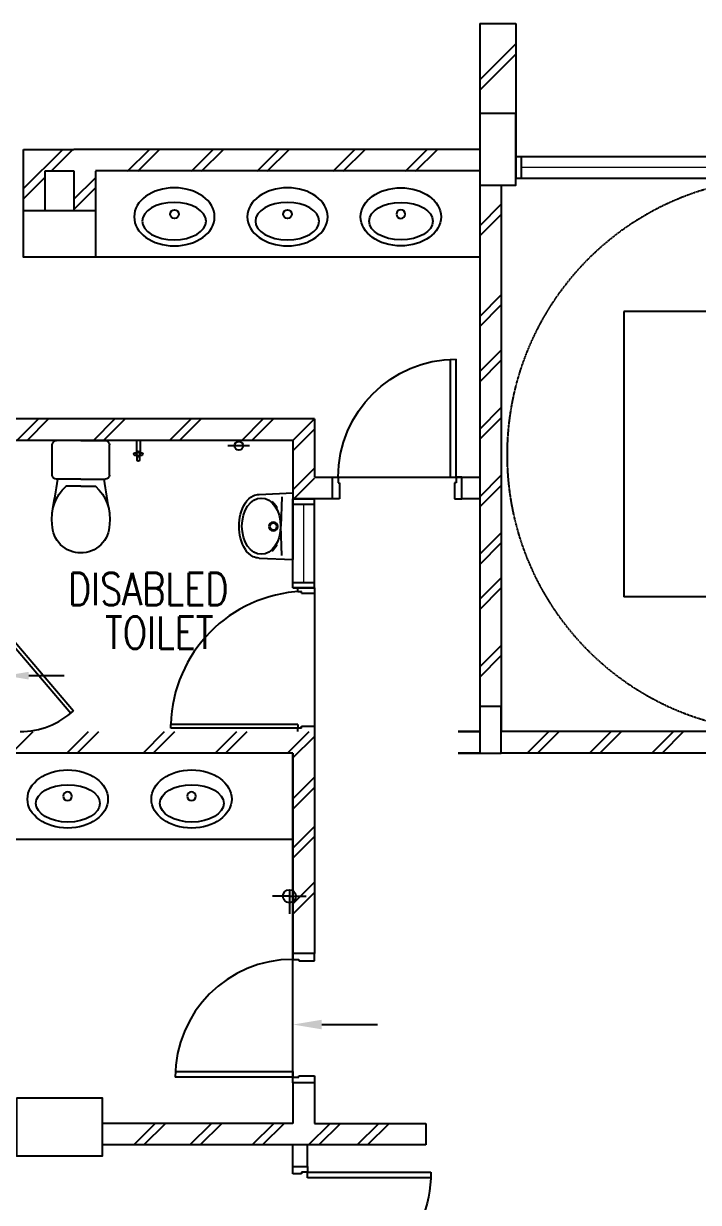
# Model space of a CAD drawing. Extents: x 1845062 to 1967303, y -845223 to -764674.
# Drawn here: x 1855165 to 1859862, y -791074 to -782874 of the extents above; entities that cross this region are included whole.
import ezdxf

# ---------------------------------------------------------------- set-up
doc = ezdxf.new("R2010")
doc.units = 0
doc.header["$LTSCALE"] = 12
doc.header["$MEASUREMENT"] = 0
doc.header["$PDSIZE"] = -2
doc.linetypes.add('HIDDEN', pattern=[0.375, 0.25, -0.125])
doc.layers.get('0').update_dxf_attribs({"linetype": 'CONTINUOUS'})
doc.layers.get('DEFPOINTS').update_dxf_attribs({"linetype": 'CONTINUOUS'})
for name, color, linetype in [('COL', 3, 'CONTINUOUS'), ('DIM', 7, 'CONTINUOUS'), ('DOOR', 5, 'CONTINUOUS'), ('DR', 7, 'CONTINUOUS'), ('FITT', 5, 'CONTINUOUS'), ('H', 1, 'CONTINUOUS'), ('hatch', 7, 'CONTINUOUS'), ('LINE', 7, 'CONTINUOUS'), ('SANI', 7, 'CONTINUOUS'), ('stair', 7, 'CONTINUOUS'), ('TEX', 2, 'CONTINUOUS'), ('txt', 7, 'CONTINUOUS'), ('WALL', 2, 'CONTINUOUS'), ('WIN', 5, 'CONTINUOUS')]:
    doc.layers.add(name, color=color, linetype=linetype)
doc.styles.add('ROMANS', font='romans')
doc.styles.get("Standard").update_dxf_attribs({"font": 'ROMANS.SHX'})
doc.dimstyles.new('STANDARD$0', dxfattribs={"dimscale": 0, "dimtxt": 8, "dimasz": 6, "dimexe": 1, "dimexo": 1, "dimgap": 3, "dimtad": 1, "dimdec": 0, "dimlfac": -1, "dimrnd": 1, "dimzin": 0, "dimdsep": 46, "dimtxsty": 'Standard', "dimcen": 0, "dimclrd": 5, "dimclre": 250, "dimadec": 0, "dimazin": 0, "dimtfac": 1, "dimtdec": 4, "dimtofl": 0, "dimtmove": 0, "dimatfit": 3, "dimfxl": 1, "dimtolj": 1, "dimtzin": 0, "dimarcsym": 0})

# ---------------------------------------------------------------- blocks, each defined once
blk = doc.blocks.new('_ARCHTICK')
at = {"color": 0, "linetype": 'ByBlock', "const_width": 0.15}
blk.add_lwpolyline([(-0.5, -0.5), (0.5, 0.5)], dxfattribs=at)
blk = doc.blocks.new('*D29')
at = {"layer": 'DEFPOINTS', "color": 0, "transparency": 16777216}
for p in [(1648687.9, -783985.4), (1649091.8, -783985.4), (1648687.9, -787985.4)]:
    blk.add_point(p, dxfattribs=at)
at = {"layer": 'DIM', "color": 7, "lineweight": -2, "transparency": 16777216}
for p, q in [((1649091.8, -788085.4), (1649091.8, -783885.4)), ((1648787.9, -783985.4), (1649191.8, -783985.4)), ((1648787.9, -787985.4), (1649191.8, -787985.4))]:
    blk.add_line(p, q, dxfattribs=at)
at = {"layer": 'DIM', "color": 7, "lineweight": -2, "transparency": 16777216, "xscale": 200, "yscale": 200, "zscale": 200}
for p, rotation in [((1649091.8, -783985.4), 90), ((1649091.8, -787985.4), 270)]:
    blk.add_blockref('_ARCHTICK', p, dxfattribs=dict(at, rotation=rotation))
at = {"layer": 'DIM', "color": 7, "transparency": 16777216, "insert": (1648891.8, -785985.4), "char_height": 200, "attachment_point": 5, "rotation": 90, "style": 'ROMANS'}
blk.add_mtext('\\A1;4000', dxfattribs=at)
blk = doc.blocks.new('*D30')
at = {"layer": 'DEFPOINTS', "color": 0, "transparency": 16777216}
for p in [(1648237.8, -785985.4), (1648641.6, -785985.4), (1648237.8, -787910.4)]:
    blk.add_point(p, dxfattribs=at)
at = {"layer": 'DIM', "color": 7, "lineweight": -2, "transparency": 16777216}
for p, q in [((1648641.6, -788010.4), (1648641.6, -785885.4)), ((1648337.8, -785985.4), (1648741.6, -785985.4)), ((1648337.8, -787910.4), (1648741.6, -787910.4))]:
    blk.add_line(p, q, dxfattribs=at)
at = {"layer": 'DIM', "color": 7, "lineweight": -2, "transparency": 16777216, "xscale": 200, "yscale": 200, "zscale": 200}
for p, rotation in [((1648641.6, -785985.4), 90), ((1648641.6, -787910.4), 270)]:
    blk.add_blockref('_ARCHTICK', p, dxfattribs=dict(at, rotation=rotation))
at = {"layer": 'DIM', "color": 7, "transparency": 16777216, "insert": (1648441.6, -786947.9), "char_height": 200, "attachment_point": 5, "rotation": 90, "style": 'ROMANS'}
blk.add_mtext('\\A1;1925', dxfattribs=at)
blk = doc.blocks.new('*D31')
at = {"layer": 'DEFPOINTS', "color": 0, "transparency": 16777216}
for p in [(1648237.8, -784060.4), (1648237.8, -785985.4), (1648641.6, -785985.4)]:
    blk.add_point(p, dxfattribs=at)
at = {"layer": 'DIM', "color": 7, "lineweight": -2, "transparency": 16777216}
for p, q in [((1648641.6, -783960.4), (1648641.6, -786085.4)), ((1648337.8, -784060.4), (1648741.6, -784060.4)), ((1648337.8, -785985.4), (1648741.6, -785985.4))]:
    blk.add_line(p, q, dxfattribs=at)
at = {"layer": 'DIM', "color": 7, "lineweight": -2, "transparency": 16777216, "xscale": 200, "yscale": 200, "zscale": 200}
for p, rotation in [((1648641.6, -784060.4), 90), ((1648641.6, -785985.4), 270)]:
    blk.add_blockref('_ARCHTICK', p, dxfattribs=dict(at, rotation=rotation))
at = {"layer": 'DIM', "color": 7, "transparency": 16777216, "insert": (1648441.6, -785022.9), "char_height": 200, "attachment_point": 5, "rotation": 90, "style": 'ROMANS'}
blk.add_mtext('\\A1;1925', dxfattribs=at)
blk = doc.blocks.new('*D32')
at = {"layer": 'DEFPOINTS', "color": 0, "transparency": 16777216}
for p in [(1646775.9, -783641.5), (1646525.9, -783910.4), (1646775.9, -783910.4)]:
    blk.add_point(p, dxfattribs=at)
at = {"layer": 'DIM', "color": 7, "lineweight": -2, "transparency": 16777216}
for p, q in [((1646525.9, -783810.4), (1646525.9, -783541.5)), ((1646775.9, -783810.4), (1646775.9, -783541.5)), ((1646425.9, -783641.5), (1646875.9, -783641.5))]:
    blk.add_line(p, q, dxfattribs=at)
at = {"layer": 'DIM', "color": 7, "lineweight": -2, "transparency": 16777216, "xscale": 200, "yscale": 200, "zscale": 200, "rotation": 180}
blk.add_blockref('_ARCHTICK', (1646525.9, -783641.5), dxfattribs=at)
at = {"layer": 'DIM', "color": 7, "lineweight": -2, "transparency": 16777216, "xscale": 200, "yscale": 200, "zscale": 200}
blk.add_blockref('_ARCHTICK', (1646775.9, -783641.5), dxfattribs=at)
at = {"layer": 'DIM', "color": 7, "transparency": 16777216, "insert": (1647059.4, -783291.5), "char_height": 200, "attachment_point": 5, "style": 'ROMANS'}
blk.add_mtext('\\A1;250', dxfattribs=at)
blk = doc.blocks.new('ELLIPSE')
blk.add_circle((0.5, 0.5), 0.5)
blk = doc.blocks.new('BASIN-01')
blk.add_circle((0, 0), 30.3)
for p, xscale, yscale, zscale in [((279.3, -221.4), -559.6811780125836, 404.3346891934725, 559.6811780125837), ((220.2, -179.2), -444.6356025322193, 259.9294430529471, 444.6356025322195)]:
    blk.add_blockref('ELLIPSE', p, dxfattribs=dict(xscale=xscale, yscale=yscale, zscale=zscale))
blk = doc.blocks.new('D1800-A')
at = {"layer": 'DR'}
for p, q in [((0, 0), (100, 0)), ((0, -50), (0, 0)), ((100, 0), (100, -40)), ((60, -50), (0, -50)), ((100, -40), (60, -40)), ((60, -40), (60, -50)), ((100, -40), (960, -40)), ((100, -80), (100, -40)), ((959.1, -80), (100, -80)), ((959.1, -1720), (100, -1720)), ((100, -1720), (100, -1760)), ((60, -1750), (0, -1750)), ((0, -1750), (0, -1800)), ((0, -1800), (100, -1800)), ((60, -1760), (60, -1750)), ((100, -1760), (60, -1760)), ((100, -1760), (960, -1760)), ((100, -1800), (100, -1760))]:
    blk.add_line(p, q, dxfattribs=at)
for centre, start, end in [((100, -40), 270.00007, 0), ((100, -1760), 0, 90)]:
    blk.add_arc(centre, 860, start, end, dxfattribs=at)
blk = doc.blocks.new('DR-900-B')
at = {"layer": 'DR'}
for p, q in [((0, 900), (-150, 900)), ((-150, 900), (-150, 860)), ((-150, 860), (-110, 860)), ((-110, 860), (-110, 850)), ((-110, 850), (0, 850)), ((0, 850), (0, 900)), ((-150, 40), (-970, 40)), ((-969, 80), (-150, 80)), ((-150, 80), (-150, 40)), ((-150, 40), (-110, 40)), ((-150, 0), (-150, 40)), ((0, 0), (-150, 0)), ((-110, 50), (0, 50)), ((-110, 40), (-110, 50)), ((0, 50), (0, 0))]:
    blk.add_line(p, q, dxfattribs=at)
blk.add_arc((-150, 40), 820, 90, 180, dxfattribs=at)
blk = doc.blocks.new('WC-CAP-P')
for p, q in [((-84.1, 0), (-254.1, 0)), ((-85, 0), (85, 0)), ((-284.1, -240), (-284.1, -30)), ((115, -240), (115, -30)), ((-274.1, -317.5), (-274.1, -317.5)), ((-84.1, -270), (-254.1, -270)), ((-84.1, -317.5), (-189.6, -317.5)), ((-85, -270), (85, -270)), ((-85, -317.5), (20.5, -317.5)), ((105, -317.5), (105, -317.5))]:
    blk.add_line(p, q)
for centre, radius, start, end in [((-254.1, -30), 30, 90, 180), ((85, -30), 30, 0, 90), ((-254.1, -240), 30, 180, 270), ((85, -240), 30, 270, 0), ((10.3, -540), 296.7, 131.76878, 188.34412), ((23685.1, -4344.3), 24273.9, 170.33681, 170.89893), ((-179.4, -540), 296.7, 351.65588, 48.23122), ((-23854.2, -4344.3), 24273.9, 9.10107, 9.66319), ((-85.8, -584.8), 197.4, 179.51694, 271.02679), ((-83.3, -584.8), 197.4, 268.97321, 0.48306)]:
    blk.add_arc(centre, radius, start, end)
blk = doc.blocks.new('P', base_point=(9.169, 7.42))
for radius in [0.0407, 0.0315]:
    blk.add_circle((9.166, 7.418), radius)
blk = doc.blocks.new('BASIN-2')
for p, q in [((310, 0), (-310, 0)), ((-295, -314), (-310, 0)), ((-273, -104), (0, -114)), ((273, -104), (0, -114)), ((295, -314), (310, 0))]:
    blk.add_line(p, q)
for centre, radius, start, end in [((-23, -400), 294, 122.1574, 135.5873), ((-176, -156), 5.79, 327.2315, 125.5458), ((176, -156), 5.79, 54.4542, 212.7685), ((23, -400), 294, 44.4127, 57.8426), ((-163, -315), 132, 179.4957, 205.0103), ((163, -315), 132, 334.9897, 0.5043), ((-102, -268), 208, 209.5959, 236.4372), ((102, -268), 208, 303.5628, 330.4041), ((-7, -98), 402, 238.6027, 271.0363), ((7, -98), 402, 268.9637, 301.3973)]:
    blk.add_arc(centre, radius, start, end)
for name, p, xscale, yscale, zscale in [('ELLIPSE', (261, -473), -521.326566894229, 358.7639225105095, 521.3265668942295), ('P', (0, -180), 1000, 1000, 1000)]:
    blk.add_blockref(name, p, dxfattribs=dict(xscale=xscale, yscale=yscale, zscale=zscale))
blk = doc.blocks.new('AMSTR2-E')
at = {"layer": 'hatch', "color": 1}
for p, q in [((1643.1, -150), (1793.1, 0)), ((1714.8, -150), (1864.8, 0)), ((2223.5, -150), (2373.5, 0)), ((2295.1, -150), (2445.1, 0)), ((2657.5, -150), (2807.5, 0)), ((2729.1, -150), (2879.1, 0)), ((3090.4, -150), (3240.4, 0)), ((3162, -150), (3312, 0)), ((3431.1, -150), (3581.1, 0)), ((3502.8, -150), (3652.8, 0)), ((4011.5, -150), (4161.5, 0)), ((4083.1, -150), (4233.1, 0)), ((4445.5, -150), (4595.5, 0)), ((4517.1, -150), (4667.1, 0)), ((4878.4, -150), (5028.4, 0)), ((4950, -150), (5100, 0))]:
    blk.add_line(p, q, dxfattribs=at)
at = {"layer": 'stair', "color": 193}
for p, q in [((1940, -150), (1940, -250)), ((1990, -150), (1990, -200)), ((2951.7, -200), (2951.7, -150)), ((3001.7, -200), (3001.7, -150)), ((3938.3, -200), (3938.3, -150)), ((3988.3, -200), (3988.3, -150)), ((5210, -150), (5210, -200)), ((5260, -150), (5260, -250)), ((3082.6, -200), (1990, -200)), ((5210, -200), (3183.1, -200)), ((3111.1, -250), (1940, -250)), ((5260, -250), (3211.7, -250)), ((1940, -1975), (5260, -1975)), ((1940, -1975), (1940, -2175)), ((1990, -2025), (5210, -2025)), ((1990, -2025), (1990, -2125)), ((3864.3, -2025), (3862.2, -2025)), ((5210, -2025), (5210, -2125)), ((5260, -1975), (5260, -2175)), ((1990, -2125), (5210, -2125)), ((1940, -2175), (5260, -2175)), ((1940, -4000), (1940, -3900)), ((5260, -3900), (1940, -3900)), ((5260, -3900), (5260, -4000)), ((1990, -4000), (1990, -3950)), ((5210, -3950), (1990, -3950)), ((2951.7, -3950), (2951.7, -4000)), ((3001.7, -3950), (3001.7, -4000)), ((3938.3, -3950), (3938.3, -4000)), ((3988.3, -3950), (3988.3, -4000)), ((5210, -3950), (5210, -4000))]:
    blk.add_line(p, q, dxfattribs=at)
at = {"layer": 'stair'}
for p, q in [((2300, -150), (2300, -200)), ((2560, -150), (2560, -200)), ((2820, -150), (2820, -200)), ((3080, -150), (3080, -200)), ((3340, -150), (3340, -200)), ((3600, -150), (3600, -200)), ((3860, -150), (3860, -200)), ((4120, -150), (4120, -200)), ((4380, -150), (4380, -200)), ((4640, -150), (4640, -200)), ((4900, -150), (4900, -200)), ((5160, -150), (5160, -200)), ((2300, -250), (2300, -1975)), ((2560, -250), (2560, -1975)), ((2820, -250), (2820, -1975)), ((3080, -250), (3080, -1975)), ((3340, -250), (3340, -474.5)), ((3600, -250), (3600, -1052.3)), ((3860, -250), (3860, -1975)), ((4120, -250), (4120, -1975)), ((4380, -250), (4380, -1975)), ((4640, -250), (4640, -1975)), ((4900, -250), (4900, -1975)), ((5160, -250), (5160, -1975)), ((3340, -650.4), (3340, -1975)), ((3340, -1078.4), (927.4, -1078.4)), ((927.4, -1078.4), (927.4, -3062.5)), ((3600, -1114.3), (3600, -1637.4)), ((3860, -1078.4), (5160, -1078.4)), ((3600, -1637.4), (3600, -1975)), ((2300, -2025), (2300, -2075)), ((2300, -2025), (2300, -2075)), ((2560, -2025), (2560, -2075)), ((2560, -2025), (2560, -2075)), ((2820, -2025), (2820, -2075)), ((2820, -2025), (2820, -2075)), ((3080, -2025), (3080, -2075)), ((3080, -2025), (3080, -2075)), ((3340, -2025), (3340, -2075)), ((3340, -2025), (3340, -2075)), ((3600, -2025), (3600, -2070.6)), ((3600, -2025), (3600, -2075)), ((3860, -2025), (3860, -2125)), ((4120, -2025), (4120, -2075)), ((4380, -2025), (4380, -2075)), ((4640, -2025), (4640, -2075)), ((4900, -2025), (4900, -2075)), ((5160, -2025), (5160, -2075)), ((2040, -2075), (3839.3, -2075)), ((2040, -2075), (5160, -2075)), ((2040, -2075), (2040, -2125)), ((2300, -2075), (2300, -2125)), ((2560, -2075), (2560, -2125)), ((2820, -2075), (2820, -2125)), ((3080, -2075), (3080, -2125)), ((3340, -2075), (3340, -2125)), ((3600, -2075), (3600, -2125)), ((4120, -2075), (4120, -2125)), ((4120, -2075), (4120, -2125)), ((4380, -2075), (4380, -2125)), ((4380, -2075), (4380, -2125)), ((4640, -2075), (4640, -2125)), ((4900, -2075), (4900, -2125)), ((2040, -2175), (2040, -3900)), ((2300, -2175), (2300, -3900)), ((2560, -2175), (2560, -3900)), ((2820, -2175), (2820, -3900)), ((3080, -2175), (3080, -3900)), ((3340, -2175), (3340, -3900)), ((3600, -2175), (3600, -3900)), ((3860, -2175), (3860, -3900)), ((4120, -2175), (4120, -3900)), ((4380, -2175), (4380, -3900)), ((4640, -2175), (4640, -3900)), ((4900, -2175), (4900, -3900)), ((4900, -3062.5), (927.4, -3062.5)), ((2040, -3950), (2040, -4000)), ((2300, -3950), (2300, -4000)), ((2560, -3950), (2560, -4000)), ((2820, -3950), (2820, -4000)), ((3080, -3950), (3080, -4000)), ((3340, -3950), (3340, -4000)), ((3600, -3950), (3600, -4000)), ((3860, -3950), (3860, -4000)), ((4120, -3950), (4120, -4000)), ((4380, -3950), (4380, -4000)), ((4640, -3950), (4640, -4000)), ((4900, -3950), (4900, -4000))]:
    blk.add_line(p, q, dxfattribs=at)
at = {"layer": 'stair', "color": 5, "linetype": 'HIDDEN'}
for p, q in [((7125, -150), (8812.7, -150)), ((9398, -2075), (5210, -2075)), ((7125, -4000), (8812.7, -4000))]:
    blk.add_line(p, q, dxfattribs=at)
at = {"layer": 'stair'}
for points in [[(3054, -150), (3542.9, -1005.3), (3470.6, -1046.6), (3744.1, -1189.7), (3671.9, -1231), (4214, -2079.3)], [(3154.5, -150), (3635.7, -991.9), (3563.5, -1033.2), (3837, -1176.3), (3764.8, -1217.6), (4314.5, -2079.3)]]:
    blk.add_lwpolyline(points, dxfattribs=at)
at = {"layer": 'stair', "color": 4, "linetype": 'Continuous'}
for points in [[(3205.2, -741.4), (3340, -1078.4), (3205.2, -1415.5)], [(3994.8, -741.4), (3860, -1078.4), (3994.8, -1415.5)]]:
    blk.add_lwpolyline(points, dxfattribs=at)
at = {"layer": 'stair', "color": 2, "linetype": 'Continuous'}
for centre in [(5160, -1078.4), (4900, -3062.5)]:
    blk.add_circle(centre, 62.5, dxfattribs=at)
at = {"layer": 'stair', "color": 1, "linetype": 'HIDDEN'}
for centre, start, end in [((2040, -2075), 90, 270), ((5160, -2075), 270, 90)]:
    blk.add_arc(centre, 1925, start, end, dxfattribs=at)
at = {"layer": 'WALL'}
for p, q in [((1675, 0), (1675, -150)), ((1675, 0), (5525, 0)), ((5525, 0), (5525, -150)), ((7025, -150), (7025, 0)), ((7125, 0), (7025, 0)), ((1675, -150), (5525, -150)), ((7125, -150), (7025, -150))]:
    blk.add_line(p, q, dxfattribs=at)
at = {"layer": 'WIN'}
for p, q in [((175, 0), (1675, 0)), ((1637, 0), (1637, -150)), ((7025, 0), (5525, 0)), ((213, 0), (213, -150)), ((5563, 0), (5563, -150)), ((6987, 0), (6987, -150)), ((175, -150), (1675, -150)), ((7025, -150), (5525, -150))]:
    blk.add_line(p, q, dxfattribs=at)
at = {"layer": 'WIN', "const_width": 10, "flags": 128}
for points in [[(213, -75), (1637, -75)], [(6987, -75), (5563, -75)]]:
    blk.add_lwpolyline(points, dxfattribs=at)
at = {"color": 2, "style": 'ROMANS', "width": 0.85}
for s, p in [('STAIR', (5751, -1998.7)), ('1', (6170.8, -2389.9))]:
    blk.add_text(s, height=300, dxfattribs=at).set_placement(p)
at = {"layer": 'stair', "color": 7, "linetype": 'Continuous', "style": 'ROMANS', "width": 0.7}
for s, p in [('13', (2305.7, -1870.8)), ('14', (2564.5, -1870.8)), ('15', (2823.7, -1870.8)), ('16', (3091.2, -1870.8)), ('17', (3363.8, -1870.8)), ('18', (3646.4, -1870.8)), ('19', (3882.4, -1870.8)), ('20', (4170.7, -1870.8)), ('21', (4420.5, -1870.8)), ('22', (4690.7, -1870.8)), ('23', (4939.7, -1870.8)), ('24', (5198.7, -1870.8)), ('12', (1810.6, -2448.5)), ('11', (2091.6, -2448.5)), ('10', (2349.7, -2448.5)), ('9', (2693.6, -2458.5)), ('8', (2955, -2458.5)), ('7', (3204.5, -2469)), ('6', (3463.1, -2463.7)), ('5', (3724.5, -2463.7)), ('4', (3985.9, -2463.7)), ('3', (4244.5, -2458.5)), ('2', (4494, -2458.5)), ('1', (4798.6, -2459))]:
    blk.add_text(s, height=150, dxfattribs=at).set_placement(p)
at = {"layer": 'DIM', "color": 1}
dim = blk.add_linear_dim(base=(7275, 268.9), p1=(7025, 0), p2=(7275, 0), dimstyle='STANDARD$0', override={"dimscale": 100, "dimtxt": 2, "dimasz": 2, "dimgap": 1, "dimtxsty": 'ROMANS', "dimblk": 'ARCHTICK', "dimdle": 1, "dimclrd": 7, "dimclre": 7, "dimclrt": 7, "dimtdec": 0, "dimtmove": 2}, dxfattribs=at)
dim.commit()
dim.dimension.update_dxf_attribs({"geometry": '*D32', "text_midpoint": (7558.5, 618.9), "dimtype": 128, "insert": (-1639500.9, 783910.4)})
at = {"layer": 'DIM'}
for p1, p2, distance, picture, middle in [((9187, -4075), (9187, -75), -403.9, '*D29', (9390.9, -2075)), ((8736.9, -150), (8736.9, -2075), 403.9, '*D31', (8940.7, -1112.5)), ((8736.9, -4000), (8736.9, -2075), -403.9, '*D30', (8940.7, -3037.5))]:
    dim = blk.add_aligned_dim(p1=p1, p2=p2, distance=distance, dimstyle='STANDARD$0', override={"dimscale": 100, "dimtxt": 2, "dimasz": 2, "dimgap": 1, "dimtxsty": 'ROMANS', "dimblk": 'ARCHTICK', "dimdle": 1, "dimclrd": 7, "dimclre": 7, "dimclrt": 7, "dimtdec": 0, "dimtmove": 2}, dxfattribs=at)
    dim.commit()
    dim.dimension.update_dxf_attribs({"geometry": picture, "text_midpoint": middle, "insert": (-1639500.9, 783910.4)})

msp = doc.modelspace()

# ---------------------------------------------------------------- linework, layer by layer
at = {"color": 0}
msp.add_line((1855200.5, -787409.9), (1855448, -787409.9), dxfattribs=at)
msp.add_solid([(1855200.5, -787383.2), (1855200.5, -787436.6), (1855040.5, -787409.9)], dxfattribs=at)
at = {"layer": 'COL', "color": 0}
msp.add_lwpolyline([(1858339.7, -783999.1), (1858589.7, -783999.1), (1858589.7, -783499.1), (1858339.7, -783499.1), (1858339.7, -783999.1)], dxfattribs=at)
for points in [[(1855164.7, -784174.1), (1855664.7, -784174.1), (1855664.7, -784499.1), (1855164.7, -784499.1)], [(1858339.7, -787949.1), (1858489.7, -787949.1), (1858489.7, -787624.1), (1858339.7, -787624.1)], [(1855114.7, -790349.1), (1855114.7, -790749.1), (1855714.7, -790749.1), (1855714.7, -790349.1)]]:
    msp.add_lwpolyline(points, close=True, dxfattribs=at)
at = {"layer": 'DOOR', "color": 0}
for p, q in [((1855020.7, -787115), (1855494.3, -787670.1)), ((1855040.1, -787099.1), (1855513.1, -787653.6))]:
    msp.add_line(p, q, dxfattribs=at)
msp.add_arc((1855140.5, -787249.1), 550, 270, 312.65239, dxfattribs=at)
at = {"layer": 'DR', "color": 0, "linetype": 'Continuous', "ltscale": 10000}
for p, q in [((1857354.7, -786029.1), (1858154.7, -786029.1)), ((1857039.7, -790243.2), (1857039.7, -789333.2))]:
    msp.add_line(p, q, dxfattribs=at)
at = {"layer": 'DR', "color": 0}
for p, q in [((1857074.7, -786824.5), (1857074.7, -786799.1)), ((1857074.7, -786824.1), (1857099.7, -786824.1)), ((1857099.7, -786837.1), (1857099.7, -786824.1)), ((1857099.7, -786837.1), (1857189.7, -786837.1)), ((1857074.7, -787749.1), (1856189.7, -787749.1)), ((1856189.7, -787774.1), (1856189.7, -787749.1)), ((1857074.7, -787749.1), (1857074.7, -787774.1)), ((1857099.7, -787774.1), (1857099.7, -787761.1)), ((1857099.7, -787761.1), (1857189.7, -787761.1)), ((1857099.7, -787774.1), (1856189.7, -787774.1)), ((1857074.7, -787799.1), (1857074.7, -787774.1)), ((1857014.7, -788899.1), (1857014.7, -789065.7)), ((1857014.7, -788944.4), (1856897.4, -788944.4)), ((1857014.7, -788944.4), (1857132, -788944.4))]:
    msp.add_line(p, q, dxfattribs=at)
msp.add_circle((1857014.7, -788944.4), 45.3, dxfattribs=at)
msp.add_arc((1857141.7, -787775.6), 952.4, 92.52935, 178.40734, dxfattribs=at)
at = {"layer": 'FITT', "color": 0}
for p, q in [((1855951, -785780.3), (1855950.9, -785856.6)), ((1855976, -785780.3), (1855975.9, -785856.7)), ((1855946.7, -785863.9), (1855953.5, -785863.9)), ((1855946.7, -785873.9), (1855953.5, -785873.9)), ((1855973.3, -785863.9), (1855980.1, -785863.9)), ((1855973.3, -785873.9), (1855980.1, -785873.9))]:
    msp.add_line(p, q, dxfattribs=at)
at = {"layer": 'FITT', "color": 0, "elevation": 0}
msp.add_lwpolyline([(1855970.9, -785884.7), (1855970.9, -785911.4, -1), (1855955.9, -785911.4), (1855955.9, -785884.7)], format="xyb", dxfattribs=at)
at = {"layer": 'FITT', "color": 0}
for centre, radius in [((1855939.7, -785868.9), 8.61), ((1855963.4, -785868.9), 11.1), ((1855987.1, -785868.9), 8.61)]:
    msp.add_circle(centre, radius, dxfattribs=at)
for start, end in [(16.7149, 163.21725), (196.7149, 343.21725)]:
    msp.add_arc((1855963.4, -785868.9), 17.5, start, end, dxfattribs=at)
at = {"layer": 'H', "color": 0}
for p, q in [((1858339.7, -783265.9), (1858589.7, -783015.9)), ((1858339.7, -783336.6), (1858589.7, -783086.6)), ((1855164.7, -784022.1), (1855435, -783751.8)), ((1855358.4, -783899.1), (1855505.7, -783751.8)), ((1855888.8, -783901.8), (1856038.8, -783751.8)), ((1855959.5, -783901.8), (1856109.5, -783751.8)), ((1856332.9, -783901.8), (1856482.9, -783751.8)), ((1856403.6, -783901.8), (1856553.6, -783751.8)), ((1856789.7, -783901.8), (1856939.7, -783751.8)), ((1856860.4, -783901.8), (1857010.4, -783751.8)), ((1857319.1, -783901.8), (1857469.1, -783751.8)), ((1857389.9, -783901.8), (1857539.9, -783751.8)), ((1857822.1, -783901.8), (1857972.1, -783751.8)), ((1857892.8, -783901.8), (1858042.8, -783751.8)), ((1855164.7, -784092.8), (1855314.7, -783942.8)), ((1855514.7, -784096.4), (1855664.7, -783946.4)), ((1855514.7, -784167.1), (1855664.7, -784017.1)), ((1858339.7, -784280.4), (1858489.7, -784130.4)), ((1858339.7, -784351.1), (1858489.7, -784201.1)), ((1858339.7, -784910.6), (1858489.7, -784760.6)), ((1858339.7, -784981.3), (1858489.7, -784831.3)), ((1858339.7, -785294.8), (1858489.7, -785144.8)), ((1858339.7, -785365.5), (1858489.7, -785215.5)), ((1858339.7, -785694.8), (1858489.7, -785544.8)), ((1855118.1, -785774.3), (1855268.1, -785624.3)), ((1855188.8, -785774.3), (1855338.8, -785624.3)), ((1855650.8, -785774.3), (1855800.8, -785624.3)), ((1855721.5, -785774.3), (1855871.5, -785624.3)), ((1856180.3, -785774.3), (1856330.3, -785624.3)), ((1856180.3, -785774.3), (1856330.3, -785624.3)), ((1856251, -785774.3), (1856401, -785624.3)), ((1856251, -785774.3), (1856401, -785624.3)), ((1856683.2, -785774.3), (1856833.2, -785624.3)), ((1856683.2, -785774.3), (1856833.2, -785624.3)), ((1856753.9, -785774.3), (1856903.9, -785624.3)), ((1856753.9, -785774.3), (1856903.9, -785624.3)), ((1857039.7, -785774.3), (1857189.7, -785624.3)), ((1858339.7, -785765.5), (1858489.7, -785615.5)), ((1857039.7, -785845), (1857189.7, -785695)), ((1857039.7, -786116.4), (1857189.7, -785966.4)), ((1857039.7, -786187.1), (1857189.7, -786037.1)), ((1858339.7, -786165.5), (1858489.7, -786015.5)), ((1858339.7, -786236.2), (1858489.7, -786086.2)), ((1858339.7, -786565.5), (1858489.7, -786415.5)), ((1858339.7, -786636.2), (1858489.7, -786486.2)), ((1858339.7, -786879), (1858489.7, -786729)), ((1858339.7, -786949.7), (1858489.7, -786799.7)), ((1858339.7, -787349.7), (1858489.7, -787199.7)), ((1858339.7, -787420.4), (1858489.7, -787270.4)), ((1855080.8, -787949.1), (1855230.8, -787799.1)), ((1855466.9, -787949.1), (1855616.9, -787799.1)), ((1855537.6, -787949.1), (1855687.6, -787799.1)), ((1855996.3, -787949.1), (1856146.3, -787799.1)), ((1856067.1, -787949.1), (1856217.1, -787799.1)), ((1856499.3, -787949.1), (1856649.3, -787799.1)), ((1856570, -787949.1), (1856720, -787799.1)), ((1857002.2, -787949.1), (1857152.2, -787799.1)), ((1857039.7, -787982.3), (1857189.7, -787832.3)), ((1857039.7, -788266.9), (1857189.7, -788116.9)), ((1857039.7, -788337.6), (1857189.7, -788187.6)), ((1857039.7, -788609.1), (1857189.7, -788459.1)), ((1857039.7, -788679.8), (1857189.7, -788529.8)), ((1857039.7, -788997.3), (1857189.7, -788847.3)), ((1857039.7, -789068), (1857189.7, -788918))]:
    msp.add_line(p, q, dxfattribs=at)
at = {"layer": 'hatch', "color": 0}
for p, q in [((1857189.7, -786799.1), (1857039.7, -786799.1)), ((1858670.1, -787949.1), (1858820.1, -787799.1)), ((1858741.8, -787949.1), (1858891.8, -787799.1)), ((1859104.1, -787949.1), (1859254.1, -787799.1)), ((1859175.8, -787949.1), (1859325.8, -787799.1)), ((1859537, -787949.1), (1859687, -787799.1)), ((1859608.7, -787949.1), (1859758.7, -787799.1)), ((1855931.1, -790674.1), (1856081.1, -790524.1)), ((1855931.1, -790674.1), (1856081.1, -790524.1)), ((1855931.1, -790674.1), (1856081.1, -790524.1)), ((1856002.8, -790674.1), (1856152.8, -790524.1)), ((1856002.8, -790674.1), (1856152.8, -790524.1)), ((1856002.8, -790674.1), (1856152.8, -790524.1)), ((1856322.6, -790674.1), (1856472.6, -790524.1)), ((1856322.6, -790674.1), (1856472.6, -790524.1)), ((1856322.6, -790674.1), (1856472.6, -790524.1)), ((1856394.2, -790674.1), (1856544.2, -790524.1)), ((1856394.2, -790674.1), (1856544.2, -790524.1)), ((1856394.2, -790674.1), (1856544.2, -790524.1)), ((1856756.6, -790674.1), (1856906.6, -790524.1)), ((1856756.6, -790674.1), (1856906.6, -790524.1)), ((1856756.6, -790674.1), (1856906.6, -790524.1)), ((1856828.2, -790674.1), (1856978.2, -790524.1)), ((1856828.2, -790674.1), (1856978.2, -790524.1)), ((1856828.2, -790674.1), (1856978.2, -790524.1)), ((1857148.1, -790674.1), (1857298.1, -790524.1)), ((1857148.1, -790674.1), (1857298.1, -790524.1)), ((1857219.7, -790674.1), (1857369.7, -790524.1)), ((1857219.7, -790674.1), (1857369.7, -790524.1)), ((1857486.5, -790674.1), (1857636.5, -790524.1)), ((1857486.5, -790674.1), (1857636.5, -790524.1)), ((1857558.2, -790674.1), (1857708.2, -790524.1)), ((1857558.2, -790674.1), (1857708.2, -790524.1))]:
    msp.add_line(p, q, dxfattribs=at)
at = {"layer": 'LINE', "color": 0}
msp.add_line((1856737.7, -785810.5), (1856587.2, -785810.5), dxfattribs=at)
msp.add_circle((1856662.5, -785810.5), 30.2, dxfattribs=at)
at = {"layer": 'stair', "color": 0}
for p, q in [((1857039.7, -790824.1), (1857039.7, -790674.1)), ((1857139.7, -790824.1), (1857139.7, -790674.1))]:
    msp.add_line(p, q, dxfattribs=at)
at = {"layer": 'TEX', "color": 0, "ltscale": 0.5}
msp.add_line((1857239.7, -789837), (1857626.9, -789837), dxfattribs=at)
msp.add_solid([(1857239.7, -789870.3), (1857239.7, -789803.7), (1857039.7, -789837)], dxfattribs=at)
at = {"layer": 'WALL', "color": 0}
for p, q in [((1858339.7, -782874.1), (1858339.7, -783799.1)), ((1858339.7, -782874.1), (1858589.7, -782874.1)), ((1858589.7, -782874.1), (1858589.7, -783949.1)), ((1855164.7, -784174.1), (1855164.7, -783749.1)), ((1855164.7, -783749.1), (1855514.7, -783749.1)), ((1858339.7, -783749.1), (1855514.7, -783749.1)), ((1855314.7, -784174.1), (1855314.7, -783899.1)), ((1855314.7, -783899.1), (1855514.7, -783899.1)), ((1855514.7, -783899.1), (1855514.7, -784174.1)), ((1858339.7, -783899.1), (1855664.7, -783899.1)), ((1855664.7, -783901.8), (1855664.7, -784174.1)), ((1855514.7, -783983.7), (1855514.7, -784174.1)), ((1858339.7, -783999.1), (1858339.7, -787799.1)), ((1858489.7, -783999.1), (1858489.7, -787799.1)), ((1858339.7, -784499.1), (1855664.7, -784499.1)), ((1858339.7, -784499.1), (1855664.7, -784499.1)), ((1857189.7, -785624.3), (1855040.1, -785624.3)), ((1857189.7, -785624.3), (1857189.7, -786029.1)), ((1857039.7, -785774.3), (1855040.1, -785774.3)), ((1857039.7, -785774.3), (1857039.7, -786180.1)), ((1857189.7, -786029.1), (1858339.7, -786029.1)), ((1857314.7, -786179.1), (1857039.7, -786179.1)), ((1858339.7, -786179.1), (1858214.7, -786179.1)), ((1857189.7, -786799.1), (1857189.7, -789343.2)), ((1858189.7, -787799.1), (1858339.7, -787799.1)), ((1858339.7, -787799.1), (1858189.7, -787799.1)), ((1865839.7, -787799.1), (1858489.7, -787799.1)), ((1857039.7, -787949.1), (1850489.7, -787949.1)), ((1857039.7, -789333.2), (1857039.7, -787949.1)), ((1857039.7, -787949.1), (1857039.7, -789343.2)), ((1858189.7, -787949.1), (1858339.7, -787949.1)), ((1858339.7, -787949.1), (1858189.7, -787949.1)), ((1865839.7, -787949.1), (1858489.7, -787949.1)), ((1857039.7, -788549.1), (1855040.1, -788549.1)), ((1857039.7, -790243.2), (1857039.7, -790524.1)), ((1857039.7, -790249.1), (1857039.7, -790349.1)), ((1857189.7, -790243.2), (1857189.7, -790524.1)), ((1857189.7, -790249.1), (1857189.7, -790349.1)), ((1857039.7, -790524.1), (1855714.7, -790524.1)), ((1857039.7, -790524.1), (1855714.7, -790524.1)), ((1857189.7, -790524.1), (1857964.7, -790524.1)), ((1857964.7, -790524.1), (1857964.7, -790674.1)), ((1857964.7, -790674.1), (1855714.7, -790674.1)), ((1857964.7, -790674.1), (1855714.7, -790674.1))]:
    msp.add_line(p, q, dxfattribs=at)
at = {"layer": 'WIN', "color": 0}
for p, q in [((1857039.7, -786180.1), (1857189.7, -786180.1)), ((1857039.7, -786799.1), (1857039.7, -786180.1)), ((1857189.7, -786799.1), (1857189.7, -786179.1)), ((1857039.7, -786218.1), (1857189.7, -786218.1)), ((1857189.7, -786799.1), (1857189.7, -786699.1)), ((1857039.7, -786761.1), (1857189.7, -786761.1)), ((1857039.7, -786799.1), (1857189.7, -786799.1))]:
    msp.add_line(p, q, dxfattribs=at)
at = {"layer": 'WIN', "color": 0, "const_width": 10, "flags": 128}
msp.add_lwpolyline([(1857114.7, -786761.1), (1857114.7, -786218.1)], dxfattribs=at)

# ---------------------------------------------------------------- block references
at = {"layer": 'LINE', "color": 0}
msp.add_blockref('AMSTR2-E', (1858414.7, -783799.1), dxfattribs=at)
at = {"layer": 'SANI', "color": 0}
for p in [(1856214.7, -784199.1), (1856214.7, -784199.1), (1857002.2, -784199.1), (1857002.2, -784199.1)]:
    msp.add_blockref('BASIN-01', p, dxfattribs=at)
at = {"layer": 'SANI', "color": 0, "xscale": -1}
for name, p in [('BASIN-01', (1857789.7, -784199.1)), ('BASIN-01', (1857789.7, -784199.1)), ('WC-CAP-P', (1855478.5, -785774.3))]:
    msp.add_blockref(name, p, dxfattribs=at)
at = {"layer": 'SANI', "color": 0, "linetype": 'Continuous', "extrusion": (0, 0, -1), "xscale": 0.75, "yscale": 0.75, "zscale": -0.75, "rotation": 89.99999998221305}
msp.add_blockref('BASIN-2', (-1857039.7, -786370.5), dxfattribs=at)
at = {"layer": 'SANI', "color": 0, "xscale": -1, "rotation": 1.334020893750676e-08}
for p in [(1855471.2, -788249.1), (1856333.5, -788249.1)]:
    msp.add_blockref('BASIN-01', p, dxfattribs=at)
at = {"layer": 'stair', "color": 0, "xscale": -1, "rotation": 180}
msp.add_blockref('D1800-A', (1857039.7, -792624.1), dxfattribs=at)
at = {"layer": 'WALL', "color": 0, "linetype": 'Continuous', "xscale": -1, "rotation": 90}
msp.add_blockref('DR-900-B', (1858214.7, -786179.1), dxfattribs=at)
at = {"layer": 'WALL', "color": 0, "linetype": 'Continuous', "rotation": 2.668042644536231e-08}
msp.add_blockref('DR-900-B', (1857189.7, -790243.2), dxfattribs=at)

# ---------------------------------------------------------------- texts
at = {"layer": 'txt', "color": 0, "style": 'ROMANS', "width": 0.8}
for s, p in [('DISABLED', (1855473.3, -786920)), ('TOILET', (1855731.3, -787223.3))]:
    msp.add_text(s, height=225, dxfattribs=at).set_placement(p)

doc.saveas('drawing.dxf')
